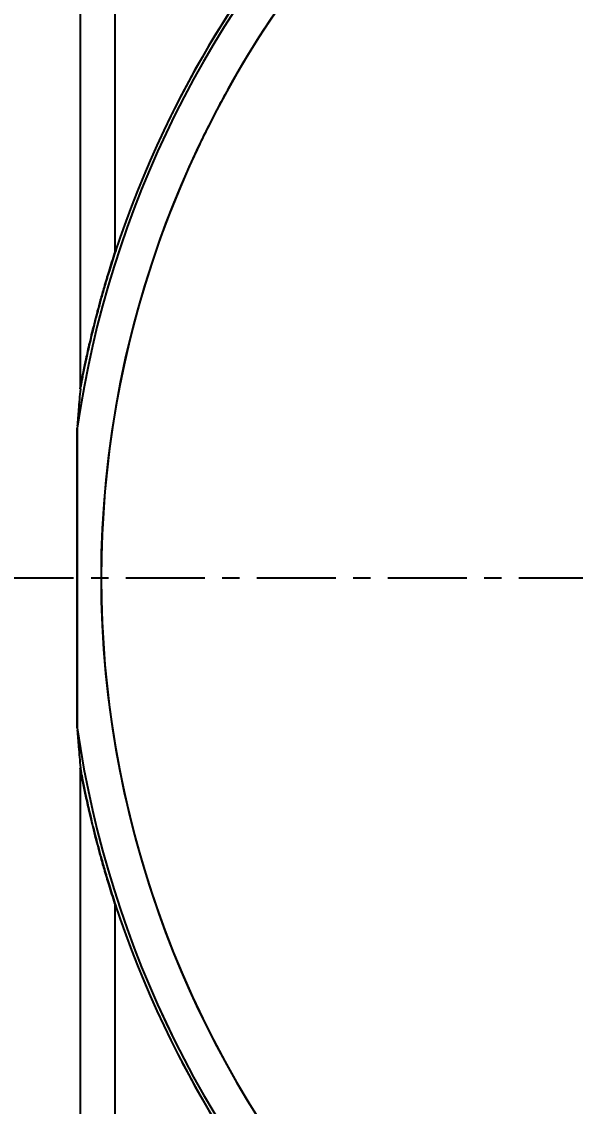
# Model space of a CAD drawing. Header units: inches. Extents: x 759 to 899, y 139 to 233.
# Drawn here: x 803.98 to 807.17, y 204.47 to 210.7 of the extents above; entities that cross this region are included whole.
import ezdxf

# ---------------------------------------------------------------- set-up
doc = ezdxf.new("R2010")
doc.units = ezdxf.units.IN
doc.header["$LTSCALE"] = 1.21
doc.header["$MEASUREMENT"] = 0
doc.header["$PDMODE"] = 3
doc.header["$PDSIZE"] = 0.3125
doc.linetypes.add('CENTER', pattern=[0.6, 0.375, -0.075, 0.075, -0.075])
doc.layers.get('0').update_dxf_attribs({"linetype": 'CONTINUOUS'})
doc.layers.get('Defpoints').update_dxf_attribs({"linetype": 'CONTINUOUS'})
doc.styles.get("Standard").update_dxf_attribs({"font": 'txt', "width": 0.8})
doc.dimstyles.new('lqq', dxfattribs={"dimscale": 0.8, "dimtxt": 3.5, "dimasz": 1.5, "dimexe": 1, "dimexo": 0.3, "dimgap": 1.5, "dimtad": 1, "dimtoh": 1, "dimdsep": 46, "dimtxsty": 'Standard', "dimcen": 2.5, "dimclrd": 4, "dimclre": 4, "dimclrt": 3, "dimazin": 2, "dimtfac": 0.714286, "dimtmove": 0, "dimatfit": 3, "dimfxl": 1, "dimtolj": 1, "dimtzin": 0, "dimlwd": -1, "dimlwe": -1, "dimarcsym": 0})

# ---------------------------------------------------------------- blocks, each defined once
blk = doc.blocks.new('*D0')
at = {"color": 4}
for p, q in [((799.6678, 207.7433), (799.6678, 220.9179)), ((832.1678, 207.7433), (832.1678, 220.9179)), ((800.8678, 220.1179), (830.9678, 220.1179))]:
    blk.add_line(p, q, dxfattribs=at)
for points in [[(800.8678, 220.3179), (800.8678, 219.9179), (799.6678, 220.1179)], [(830.9678, 219.9179), (830.9678, 220.3179), (832.1678, 220.1179)]]:
    blk.add_solid(points, dxfattribs=at)
at = {"layer": 'Defpoints', "color": 0}
for p in [(832.1678, 220.1179), (799.6678, 207.5033), (832.1678, 207.5033)]:
    blk.add_point(p, dxfattribs=at)
at = {"color": 3, "insert": (816.2626, 222.7179), "char_height": 2.8, "attachment_point": 5}
blk.add_mtext('\\A1;32.5', dxfattribs=at)
blk = doc.blocks.new('*D2')
at = {"color": 4}
for p, q in [((804.5271, 213.5539), (794.8549, 213.5539)), ((795.6549, 212.3539), (795.6549, 202.6527)), ((804.5271, 201.4527), (794.8549, 201.4527))]:
    blk.add_line(p, q, dxfattribs=at)
for points in [[(795.8549, 212.3539), (795.4549, 212.3539), (795.6549, 213.5539)], [(795.4549, 202.6527), (795.8549, 202.6527), (795.6549, 201.4527)]]:
    blk.add_solid(points, dxfattribs=at)
at = {"layer": 'Defpoints', "color": 0}
for p in [(804.7671, 213.5539), (795.6549, 201.4527), (804.7671, 201.4527)]:
    blk.add_point(p, dxfattribs=at)
at = {"color": 3, "insert": (793.0549, 207.5033), "char_height": 2.8, "attachment_point": 5, "rotation": 90}
blk.add_mtext('\\A1;12.1', dxfattribs=at)
blk = doc.blocks.new('*D4')
at = {"color": 4}
for p, q in [((801.6678, 207.2633), (801.6678, 194.8951)), ((830.1678, 207.2633), (830.1678, 194.8951)), ((802.8678, 195.6951), (828.9678, 195.6951))]:
    blk.add_line(p, q, dxfattribs=at)
for points in [[(802.8678, 195.8951), (802.8678, 195.4951), (801.6678, 195.6951)], [(828.9678, 195.4951), (828.9678, 195.8951), (830.1678, 195.6951)]]:
    blk.add_solid(points, dxfattribs=at)
at = {"layer": 'Defpoints', "color": 0}
for p in [(801.6678, 207.5033), (830.1678, 207.5033), (830.1678, 195.6951)]:
    blk.add_point(p, dxfattribs=at)
at = {"color": 3, "insert": (815.9178, 198.2951), "char_height": 2.8, "attachment_point": 5}
blk.add_mtext('\\A1;28.5', dxfattribs=at)

msp = doc.modelspace()

# ---------------------------------------------------------------- linework, layer by layer
at = {"color": 0, "linetype": 'Continuous'}
for p, q in [((804.3167, 213.0044), (804.3167, 208.5942)), ((804.5167, 213.0044), (804.5167, 209.3736)), ((804.3173, 208.5942), (804.3167, 208.5943)), ((804.3167, 208.5942), (804.3173, 208.5942)), ((804.3174, 208.5902), (804.3178, 208.5942)), ((804.3178, 208.594), (804.3174, 208.5902)), ((804.2986, 207.7947), (804.2989, 208.3644)), ((804.2989, 208.3643), (804.2986, 207.7947)), ((804.2986, 207.7947), (804.2986, 207.2118)), ((804.2986, 207.2118), (804.2986, 207.7947)), ((804.2986, 207.2118), (804.2989, 206.6421)), ((804.2989, 206.6423), (804.2986, 207.2118)), ((804.3167, 206.4123), (804.3177, 206.4126)), ((804.3167, 206.4124), (804.3167, 202.0023)), ((804.3178, 206.4124), (804.317, 206.4124)), ((804.5167, 205.633), (804.5167, 202.0023))]:
    msp.add_line(p, q, dxfattribs=at)
at = {"color": 1, "linetype": 'CENTER'}
msp.add_line((832.1678, 207.5033), (799.6678, 207.5033), dxfattribs=at)
at = {"color": 0, "linetype": 'Continuous'}
for centre, radius, start, end in [((810.2178, 207.5033), 5.9811, 28.16643, 171.72144), ((810.2178, 207.5033), 6, 104.79612, 161.83724), ((810.2178, 207.5032), 6.0001, 104.79664, 152.33015), ((810.2178, 207.5033), 5.7801, 26.42807, 333.57183), ((810.2071, 207.5092), 5.7679, 150.89528, 151.22053), ((810.1896, 207.5205), 5.9671, 152.48603, 153.60003), ((810.1728, 207.5291), 5.9482, 152.34989, 152.48552), ((810.2095, 207.5079), 5.7706, 151.22066, 152.24747), ((810.2162, 207.5043), 5.7783, 152.2475, 153.57443), ((810.22, 207.5024), 5.7825, 153.57431, 154.01687), ((810.2178, 207.5033), 5.7801, 154.41241, 333.31622), ((810.2214, 207.5018), 5.784, 154.01686, 154.41421), ((810.3249, 207.4609), 6.115, 161.64054, 161.77263), ((817.8108, 207.3632), 13.549, 174.80387, 175.30273), ((814.2565, 207.6707), 9.9815, 174.71424, 175.3914), ((817.8525, 207.3786), 13.5894, 175.38196, 175.78266), ((814.5217, 207.6349), 10.2487, 175.311, 175.84231), ((810.2178, 207.5033), 5.9811, 188.27633, 331.83357), ((810.2178, 207.5033), 5.9811, 188.27706, 331.83346), ((815.0706, 207.4178), 10.7995, 184.1916, 184.69483), ((818.7639, 207.7035), 14.5039, 184.25093, 184.62564), ((815.1447, 207.4091), 10.8727, 184.61724, 185.25977), ((819.1162, 207.7525), 14.8589, 184.7041, 185.17364), ((810.2178, 207.5033), 6, 198.16276, 255.20388), ((810.3249, 207.5457), 6.115, 198.22737, 198.35946), ((810.1728, 207.4775), 5.9482, 207.51449, 207.65011), ((810.2178, 207.5034), 6.0001, 207.66982, 255.20339)]:
    msp.add_arc(centre, radius, start, end, dxfattribs=at)
for points, start_tangent, end_tangent in [([(805.1675, 210.3147), (805.6854, 211.0904), (806.3453, 211.7945), (807.1135, 212.3791), (807.9685, 212.8278), (808.8847, 213.1276), (809.8474, 213.2715), (810.8182, 213.2521), (811.7712, 213.0708), (812.6803, 212.7326), (813.5096, 212.2545), (814.2536, 211.6412), (814.8885, 210.9083), (815.3914, 210.0807)], (0.486407, 0.873732), (0.447564, -0.894252)), ([(804.3167, 208.5943), (804.3187, 208.604), (804.3231, 208.6266), (804.3285, 208.6543), (804.3356, 208.6898), (804.3438, 208.7293), (804.3514, 208.7646), (804.3606, 208.8065), (804.372, 208.8563), (804.3862, 208.9159), (804.4028, 208.9825), (804.4169, 209.0369), (804.4342, 209.1008), (804.4557, 209.1764), (804.4826, 209.2661), (804.5167, 209.3736)], (0.227739, 0.973722), (0.311761, 0.95016)), ([(804.5167, 209.3736), (804.4844, 209.2721), (804.4587, 209.1866), (804.4379, 209.1139), (804.4209, 209.052), (804.407, 208.9989), (804.3927, 208.9427), (804.3781, 208.8822), (804.3662, 208.8313), (804.3565, 208.7883), (804.3486, 208.7516), (804.3419, 208.7202), (804.3339, 208.6815), (804.3275, 208.6495), (804.3226, 208.6243), (804.3185, 208.6031), (804.3167, 208.5943)], (-0.308331, -0.951279), (-0.051297, -0.998683)), ([(804.5167, 205.633), (804.4827, 205.74), (804.4559, 205.8294), (804.4346, 205.9046), (804.4173, 205.9683), (804.4032, 206.0225), (804.3868, 206.0881), (804.3725, 206.1479), (804.3611, 206.1979), (804.3518, 206.2399), (804.3442, 206.2755), (804.3361, 206.3147), (804.3288, 206.3508), (804.3232, 206.379), (804.3188, 206.4021), (804.3167, 206.4123)], (-0.311761, 0.950161), (-0.222706, 0.974886)), ([(804.3167, 206.4123), (804.3187, 206.4027), (804.3231, 206.38), (804.3285, 206.3525), (804.3356, 206.3171), (804.3438, 206.2774), (804.3513, 206.2421), (804.3605, 206.2004), (804.3719, 206.1507), (804.386, 206.0912), (804.4027, 206.0242), (804.4169, 205.9698), (804.4342, 205.9059), (804.4557, 205.8303), (804.4825, 205.7405), (804.5167, 205.633)], (0.046608, -0.998913), (0.308021, -0.95138))]:
    msp.add_spline(points, degree=3, dxfattribs=dict(at, start_tangent=start_tangent, end_tangent=end_tangent))

# ---------------------------------------------------------------- dimensions: what is measured, and where the dimension line sits
dim = msp.add_linear_dim(base=(832.1678, 220.1179), p1=(799.6678, 207.5033), p2=(832.1678, 207.5033), dimstyle='lqq')
dim.commit()
dim.dimension.update_dxf_attribs({"geometry": '*D0', "text_midpoint": (816.2626, 220.1179), "dimtype": 160})
dim = msp.add_linear_dim(base=(795.6549, 201.4527), p1=(804.7671, 213.5539), p2=(804.7671, 201.4527), angle=90, dimstyle='lqq')
dim.commit()
dim.dimension.update_dxf_attribs({"geometry": '*D2', "text_midpoint": (793.0549, 207.5033)})
dim = msp.add_linear_dim(base=(830.1678, 195.6951), p1=(801.6678, 207.5033), p2=(830.1678, 207.5033), dimstyle='lqq')
dim.commit()
dim.dimension.update_dxf_attribs({"geometry": '*D4', "text_midpoint": (815.9178, 198.2951)})

doc.saveas('drawing.dxf')
